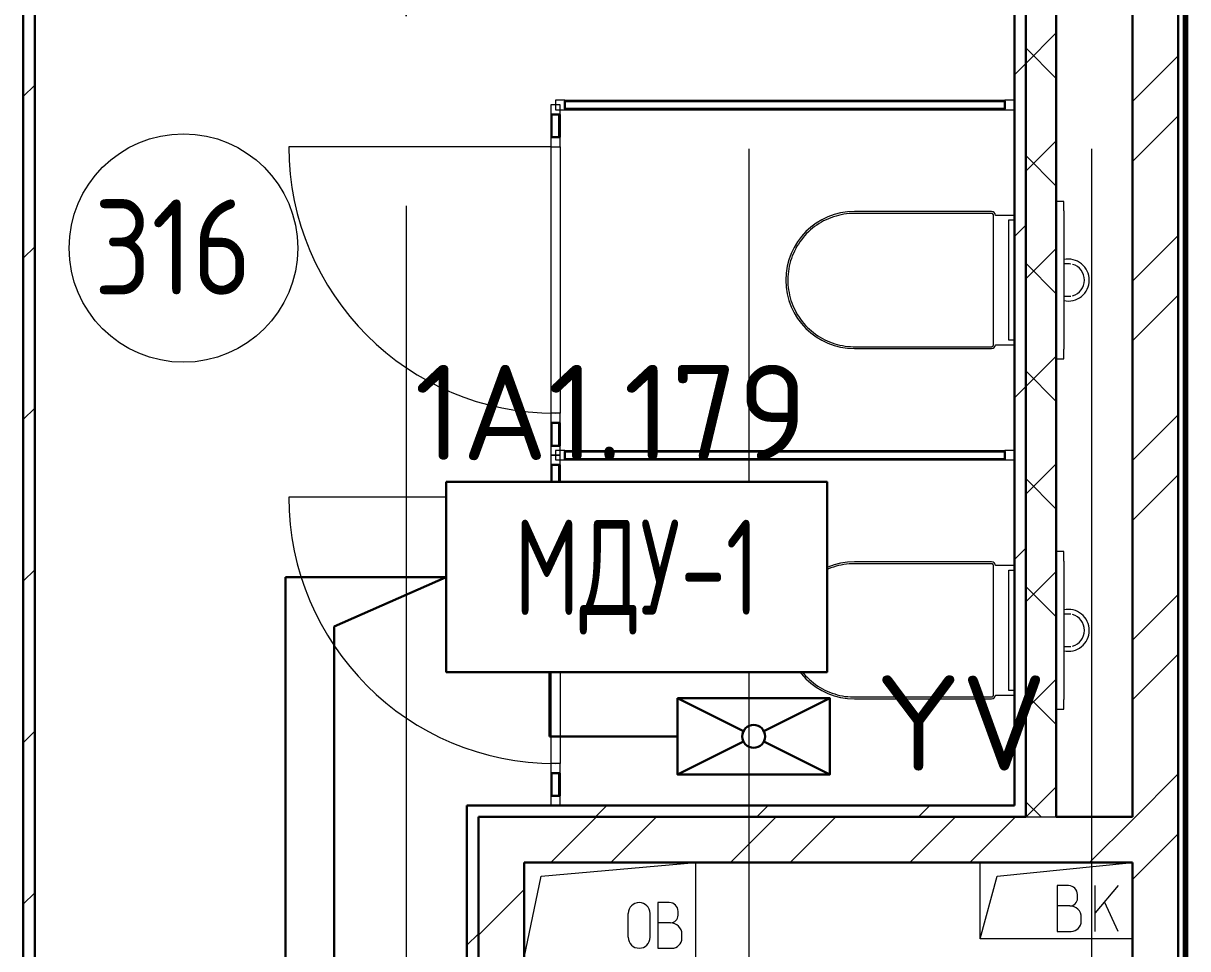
# Model space of a CAD drawing. Header units: millimetres. Extents: x -1073752 to 1436911, y -1379358 to 94781.
# Drawn here: x -1009709 to -1006651, y -1120589 to -1118158 of the extents above; entities that cross this region are included whole.
import ezdxf
from ezdxf.enums import TextEntityAlignment as Align

# ---------------------------------------------------------------- set-up
doc = ezdxf.new("R2010")
doc.units = ezdxf.units.MM
doc.set_wipeout_variables(frame=1)
doc.linetypes.add('ADSK_Линия сетки', pattern=[25, 20, -2.5, 0, -2.5])
for name, color, linetype, lineweight in [('RC-Дымоудаление', 1, 'Continuous', 30), ('Витраж', 7, 'Continuous', 9), ('Двери', 252, 'Continuous', 9), ('лс', 5, 'Continuous', 30), ('Марки помещений', 7, 'Continuous', 20), ('Ограждение', 252, 'Continuous', 9), ('Оси', 252, 'Continuous', 9), ('Перекрытие', 252, 'Continuous', 18), ('Сантехника', 252, 'Continuous', 9), ('Стены внутренние', 7, 'Continuous', 18), ('Стены наружные', 7, 'Continuous', 18), ('Стены разрез', 7, 'Continuous', 30), ('Стены штриховка', 7, 'Continuous', 9)]:
    doc.layers.add(name, color=color, linetype=linetype, lineweight=lineweight)
doc.layers.add('RC-Позиционные_обозначения', color=7, linetype='Continuous')
doc.layers.add('RC-Таблицы', color=7, linetype='Continuous')
doc.styles.add('GOST Common_2', font='', dxfattribs={"width": 0.9, "height": 250})
doc.styles.add('ISOCPEUR', font='isocpeur.ttf', dxfattribs={"height": 250})
doc.styles.add('RubezhCAD', font='isocpeur.ttf')
doc.styles.get("Standard").update_dxf_attribs({"font": 'arial.ttf'})
doc.styles.get('GOST Common_2').set_extended_font_data('GOST type B')

# ---------------------------------------------------------------- blocks, each defined once
blk = doc.blocks.new('3 этаж')
at = {"color": 251, "lineweight": 18, "true_color": 0x636466}
for p, q in [((293300.4, -7174.3), (293705.8, -7138.4)), ((293705.8, -7138.4), (293705.8, -7388.4)), ((294453.2, -7338.4), (294453.2, -7138.4)), ((294497.8, -7174.3), (294853.2, -7138.4)), ((293255.8, -7388.4), (293300.4, -7174.3)), ((294453.2, -7338.4), (294497.8, -7174.3)), ((294685.6, -7198.9), (294655.6, -7198.9)), ((294655.6, -7198.9), (294655.6, -7318.9)), ((294815.6, -7198.9), (294755.6, -7270.4)), ((294755.6, -7318.9), (294755.6, -7198.9)), ((293636.9, -7243.1), (293606.9, -7243.1)), ((293606.9, -7243.1), (293606.9, -7363.1)), ((294708.9, -7232.2), (294708.9, -7222.2)), ((294815.6, -7318.9), (294779.6, -7241.8)), ((293529.4, -7334.5), (293529.4, -7271.8)), ((293586.8, -7334.5), (293586.8, -7271.8)), ((293660.3, -7276.5), (293660.3, -7266.5)), ((294688.9, -7252.2), (294655.6, -7252.2)), ((293640.3, -7296.5), (293606.9, -7296.5)), ((294718.9, -7292.2), (294718.9, -7282.2)), ((293670.3, -7336.5), (293670.3, -7326.5)), ((294655.6, -7318.9), (294692.2, -7318.9)), ((293606.9, -7363.1), (293643.6, -7363.1)), ((294853.2, -7338.4), (294453.2, -7338.4))]:
    blk.add_line(p, q, dxfattribs=at)
for centre, radius, start, end in [((294685.6, -7222.2), 23.3, 0, 90), ((293558.1, -7271.8), 28.7, 0, 180), ((293636.9, -7266.5), 23.3, 0, 90), ((294688.9, -7232.2), 20, 270, 0), ((293640.3, -7276.5), 20, 270, 0), ((294688.9, -7282.2), 30, 0, 90), ((293640.3, -7326.5), 30, 0, 90), ((294692.2, -7292.2), 26.7, 270, 0), ((293558.1, -7334.5), 28.7, 180, 0), ((293643.6, -7336.5), 26.7, 270, 0)]:
    blk.add_arc(centre, radius, start, end, dxfattribs=at)
at = {"layer": 'Витраж', "color": 251, "lineweight": 18, "true_color": 0x636466, "extrusion": (0, 0, -1)}
for p, q in [((293363.2, -5135.9), (293338.2, -5135.9)), ((293338.2, -5135.9), (293338.2, -5160.9)), ((293363.2, -5160.9), (293363.2, -5135.9)), ((293350.7, -5148.4), (293325.7, -5148.4)), ((293325.7, -5148.4), (293325.7, -5173.4)), ((293338.2, -5160.9), (293363.2, -5160.9)), ((293350.7, -5173.4), (293350.7, -5148.4)), ((293325.7, -5173.4), (293350.7, -5173.4)), ((293350.7, -5233.4), (293325.7, -5233.4)), ((293325.7, -5233.4), (293325.7, -5258.4)), ((293325.7, -5258.4), (293350.7, -5258.4)), ((293350.7, -5258.4), (293350.7, -5233.4)), ((293350.7, -5958.4), (293325.7, -5958.4)), ((293325.7, -5958.4), (293325.7, -5983.4)), ((293350.7, -5983.4), (293350.7, -5958.4)), ((293325.7, -5983.4), (293350.7, -5983.4)), ((293350.7, -6068.4), (293325.7, -6068.4)), ((293325.7, -6068.4), (293325.7, -6093.4)), ((293363.2, -6055.9), (293338.2, -6055.9)), ((293338.2, -6055.9), (293338.2, -6080.9)), ((293338.2, -6080.9), (293363.2, -6080.9)), ((293350.7, -6093.4), (293350.7, -6068.4)), ((293363.2, -6080.9), (293363.2, -6055.9)), ((293325.7, -6093.4), (293350.7, -6093.4)), ((293350.7, -6153.4), (293325.7, -6153.4)), ((293325.7, -6153.4), (293325.7, -6178.4)), ((293350.7, -6178.4), (293350.7, -6153.4)), ((293325.7, -6178.4), (293350.7, -6178.4)), ((293350.7, -6878.4), (293325.7, -6878.4)), ((293325.7, -6878.4), (293325.7, -6903.4)), ((293350.7, -6903.4), (293350.7, -6878.4)), ((293325.7, -6903.4), (293350.7, -6903.4))]:
    blk.add_line(p, q, dxfattribs=at)
at = {"layer": 'Витраж', "color": 251, "true_color": 0x636466}
for p, q in [((293363.2, -5135.9), (294518.2, -5135.9)), ((293363.2, -5160.9), (294518.2, -5160.9)), ((293325.7, -5173.4), (293325.7, -5233.4)), ((293350.7, -5173.4), (293350.7, -5233.4)), ((293325.7, -5258.4), (293325.7, -5958.4)), ((293350.7, -5258.4), (293350.7, -5958.4)), ((293325.7, -5983.4), (293325.7, -6043.4)), ((293350.7, -5983.4), (293350.7, -6043.4)), ((293363.2, -6055.9), (294518.2, -6055.9)), ((293363.2, -6080.9), (294518.2, -6080.9)), ((293325.7, -6093.4), (293325.7, -6153.4)), ((293350.7, -6093.4), (293350.7, -6153.4)), ((293325.7, -6178.4), (293325.7, -6878.4)), ((293350.7, -6178.4), (293350.7, -6878.4)), ((293325.7, -6903.4), (293325.7, -6963.4)), ((293350.7, -6903.4), (293350.7, -6963.4))]:
    blk.add_line(p, q, dxfattribs=at)
at = {"layer": 'Витраж', "color": 251, "lineweight": 18, "true_color": 0x636466}
for p, q in [((294543.2, -5135.9), (294518.2, -5135.9)), ((294518.2, -5135.9), (294518.2, -5160.9)), ((294543.2, -5160.9), (294543.2, -5135.9)), ((294518.2, -5160.9), (294543.2, -5160.9)), ((293350.7, -6043.4), (293325.7, -6043.4)), ((293325.7, -6043.4), (293325.7, -6068.4)), ((293350.7, -6068.4), (293350.7, -6043.4)), ((293325.7, -6068.4), (293350.7, -6068.4)), ((294543.2, -6055.9), (294518.2, -6055.9)), ((294518.2, -6055.9), (294518.2, -6080.9)), ((294518.2, -6080.9), (294543.2, -6080.9)), ((294543.2, -6080.9), (294543.2, -6055.9)), ((293350.7, -6963.4), (293325.7, -6963.4)), ((293325.7, -6963.4), (293325.7, -6988.4)), ((293350.7, -6988.4), (293350.7, -6963.4)), ((293325.7, -6988.4), (293350.7, -6988.4))]:
    blk.add_line(p, q, dxfattribs=at)
at = {"layer": 'Двери', "color": 251, "true_color": 0x636466}
for p, q in [((293325.7, -5258.4), (292638.2, -5258.4)), ((293325.7, -6178.4), (292638.2, -6178.4))]:
    blk.add_line(p, q, dxfattribs=at)
for centre in [(293338.2, -5258.4), (293338.2, -6178.4)]:
    blk.add_arc(centre, 700, 180, 270, dxfattribs=at)
at = {"layer": 'Марки помещений', "color": 251, "true_color": 0x636466}
blk.add_circle((292361.3, -5524.4), 300, dxfattribs=at)
at = {"layer": 'Ограждение', "color": 251, "true_color": 0x636466}
blk.add_line((294998.2, -9123.6), (294998.2, -3163.4), dxfattribs=at)
at = {"layer": 'Оси', "color": 251, "linetype": 'ADSK_Линия сетки', "ltscale": 200, "true_color": 0x636466}
for p, q in [((292945.8, 34587.2), (292945.8, -31389.6)), ((293845.8, -263.4), (293845.8, -30119.6)), ((294745.8, -263.4), (294745.8, -30119.6))]:
    blk.add_line(p, q, dxfattribs=at)
at = {"layer": 'Перекрытие', "color": 251, "true_color": 0x636466}
for p, q in [((293705.8, -7138.4), (293705.8, -7388.4)), ((294453.2, -7338.4), (294453.2, -7138.4)), ((294853.2, -7338.4), (294453.2, -7338.4))]:
    blk.add_line(p, q, dxfattribs=at)
at = {"layer": 'Сантехника', "color": 251, "lineweight": 9, "true_color": 0x636466}
for p, q in [((294673.2, -5401.7), (294653.2, -5401.7)), ((294673.2, -5426.7), (294673.2, -5401.7)), ((294673.2, -5426.7), (294673.2, -5790.2)), ((294674.7, -5565.7), (294673.5, -5565.7)), ((294675.8, -5565.7), (294674.7, -5565.7)), ((294676.8, -5565.7), (294675.8, -5565.7)), ((294677.8, -5565.7), (294676.8, -5565.7)), ((294678.7, -5565.7), (294677.8, -5565.7)), ((294679.6, -5565.7), (294678.7, -5565.7)), ((294680.4, -5565.7), (294679.6, -5565.7)), ((294681.1, -5565.7), (294680.4, -5565.7)), ((294681.8, -5565.7), (294681.1, -5565.7)), ((294682.4, -5565.7), (294681.8, -5565.7)), ((294682.9, -5565.7), (294682.4, -5565.7)), ((294683.4, -5565.7), (294682.9, -5565.7)), ((294683.8, -5565.7), (294683.4, -5565.7)), ((294684.1, -5565.7), (294683.8, -5565.7)), ((294684.4, -5565.7), (294684.1, -5565.7)), ((294684.5, -5565.7), (294684.4, -5565.7)), ((294684.7, -5565.7), (294684.5, -5565.7)), ((294684.7, -5565.7), (294684.7, -5565.7)), ((294674.4, -5651.1), (294675.5, -5651.1)), ((294675.5, -5651.1), (294676.6, -5651.1)), ((294676.6, -5651.1), (294677.6, -5651.1)), ((294677.6, -5651.1), (294678.5, -5651.1)), ((294678.5, -5651.1), (294679.4, -5651.1)), ((294679.4, -5651.1), (294680.2, -5651.1)), ((294680.2, -5651.1), (294680.9, -5651.1)), ((294680.9, -5651.1), (294681.6, -5651.1)), ((294681.6, -5651.1), (294682.3, -5651.1)), ((294682.3, -5651.1), (294682.8, -5651.1)), ((294682.8, -5651.1), (294683.3, -5651.1)), ((294683.3, -5651.1), (294683.7, -5651.1)), ((294683.7, -5651.1), (294684, -5651.1)), ((294684, -5651.1), (294684.3, -5651.1)), ((294684.3, -5651.1), (294684.5, -5651.1)), ((294684.5, -5651.1), (294684.6, -5651.1)), ((294684.6, -5651.1), (294684.7, -5651.1)), ((294684.7, -5651.1), (294684.7, -5651.1)), ((294673.2, -5815.2), (294673.2, -5790.2)), ((294653.2, -5815.2), (294673.2, -5815.2)), ((294673.2, -6321.7), (294653.2, -6321.7)), ((294673.2, -6346.7), (294673.2, -6321.7)), ((294673.2, -6346.7), (294673.2, -6710.2)), ((294674.7, -6485.7), (294673.5, -6485.7)), ((294675.8, -6485.7), (294674.7, -6485.7)), ((294676.8, -6485.7), (294675.8, -6485.7)), ((294677.8, -6485.7), (294676.8, -6485.7)), ((294678.7, -6485.7), (294677.8, -6485.7)), ((294679.6, -6485.7), (294678.7, -6485.7)), ((294680.4, -6485.7), (294679.6, -6485.7)), ((294681.1, -6485.7), (294680.4, -6485.7)), ((294681.8, -6485.7), (294681.1, -6485.7)), ((294682.4, -6485.7), (294681.8, -6485.7)), ((294682.9, -6485.7), (294682.4, -6485.7)), ((294683.4, -6485.7), (294682.9, -6485.7)), ((294683.8, -6485.7), (294683.4, -6485.7)), ((294684.1, -6485.7), (294683.8, -6485.7)), ((294684.4, -6485.7), (294684.1, -6485.7)), ((294684.5, -6485.7), (294684.4, -6485.7)), ((294684.7, -6485.7), (294684.5, -6485.7)), ((294684.7, -6485.7), (294684.7, -6485.7)), ((294674.4, -6571.1), (294675.5, -6571.1)), ((294675.5, -6571.1), (294676.6, -6571.1)), ((294676.6, -6571.1), (294677.6, -6571.1)), ((294677.6, -6571.1), (294678.5, -6571.1)), ((294678.5, -6571.1), (294679.4, -6571.1)), ((294679.4, -6571.1), (294680.2, -6571.1)), ((294680.2, -6571.1), (294680.9, -6571.1)), ((294680.9, -6571.1), (294681.6, -6571.1)), ((294681.6, -6571.1), (294682.3, -6571.1)), ((294682.3, -6571.1), (294682.8, -6571.1)), ((294682.8, -6571.1), (294683.3, -6571.1)), ((294683.3, -6571.1), (294683.7, -6571.1)), ((294683.7, -6571.1), (294684, -6571.1)), ((294684, -6571.1), (294684.3, -6571.1)), ((294684.3, -6571.1), (294684.5, -6571.1)), ((294684.5, -6571.1), (294684.6, -6571.1)), ((294684.6, -6571.1), (294684.7, -6571.1)), ((294684.7, -6571.1), (294684.7, -6571.1)), ((294673.2, -6735.2), (294673.2, -6710.2)), ((294653.2, -6735.2), (294673.2, -6735.2))]:
    blk.add_line(p, q, dxfattribs=at)
at = {"layer": 'Сантехника', "color": 251, "true_color": 0x636466}
for p, q in [((294074.9, -5440.2), (294068.2, -5442.3)), ((294081.6, -5438.4), (294074.9, -5440.2)), ((294088.5, -5436.9), (294081.6, -5438.4)), ((294095.4, -5435.7), (294088.5, -5436.9)), ((294102.3, -5434.7), (294095.4, -5435.7)), ((294109.3, -5434), (294102.3, -5434.7)), ((294116.2, -5433.6), (294109.3, -5434)), ((294123.2, -5433.4), (294116.2, -5433.6)), ((294483.2, -5428.4), (294123.2, -5428.4)), ((294483.2, -5433.4), (294123.2, -5433.4)), ((294483.3, -5433.4), (294483.2, -5433.4)), ((294483.5, -5433.4), (294483.3, -5433.4)), ((294483.7, -5433.4), (294483.5, -5433.4)), ((294483.9, -5433.5), (294483.7, -5433.4)), ((294484.1, -5433.5), (294483.9, -5433.5)), ((294484.3, -5433.5), (294484.1, -5433.5)), ((294484.5, -5433.6), (294484.3, -5433.5)), ((294484.7, -5433.6), (294484.5, -5433.6)), ((294484.9, -5433.7), (294484.7, -5433.6)), ((294485.1, -5433.8), (294484.9, -5433.7)), ((294485.2, -5433.8), (294485.1, -5433.8)), ((294485.4, -5433.9), (294485.2, -5433.8)), ((294485.6, -5434), (294485.4, -5433.9)), ((294485.8, -5434.1), (294485.6, -5434)), ((294485.9, -5434.2), (294485.8, -5434.1)), ((294486.1, -5434.3), (294485.9, -5434.2)), ((294486.3, -5434.4), (294486.1, -5434.3)), ((294486.4, -5434.6), (294486.3, -5434.4)), ((294486.6, -5434.7), (294486.4, -5434.6)), ((294486.7, -5434.8), (294486.6, -5434.7)), ((294486.9, -5435), (294486.7, -5434.8)), ((294487, -5435.1), (294486.9, -5435)), ((294487.1, -5435.3), (294487, -5435.1)), ((294487.3, -5435.4), (294487.1, -5435.3)), ((294487.4, -5435.6), (294487.3, -5435.4)), ((294487.5, -5435.8), (294487.4, -5435.6)), ((294487.6, -5435.9), (294487.5, -5435.8)), ((294487.7, -5436.1), (294487.6, -5435.9)), ((294487.8, -5436.3), (294487.7, -5436.1)), ((294487.9, -5436.5), (294487.8, -5436.3)), ((294487.9, -5436.7), (294487.9, -5436.5)), ((294488, -5436.8), (294487.9, -5436.7)), ((294488.1, -5437), (294488, -5436.8)), ((294488.1, -5437.2), (294488.1, -5437)), ((294488.1, -5437.4), (294488.1, -5437.2)), ((294488.2, -5437.6), (294488.1, -5437.4)), ((294488.2, -5437.8), (294488.2, -5437.6)), ((294488.2, -5438), (294488.2, -5437.8)), ((294488.2, -5438.2), (294488.2, -5438)), ((294488.2, -5438.4), (294488.2, -5438.2)), ((294488.2, -5778.4), (294488.2, -5438.4)), ((294543.2, -5438.4), (294493.2, -5438.4)), ((294013.2, -5472.3), (294007.9, -5476.9)), ((294018.7, -5468.1), (294013.2, -5472.3)), ((294024.4, -5464), (294018.7, -5468.1)), ((294030.3, -5460.2), (294024.4, -5464)), ((294036.3, -5456.6), (294030.3, -5460.2)), ((294042.4, -5453.2), (294036.3, -5456.6)), ((294048.7, -5450.1), (294042.4, -5453.2)), ((294055.1, -5447.2), (294048.7, -5450.1)), ((294061.6, -5444.6), (294055.1, -5447.2)), ((294068.2, -5442.3), (294061.6, -5444.6)), ((294528.2, -5766.6), (294528.2, -5450.2)), ((294528.2, -5450.2), (294543.2, -5450.2)), ((293984, -5502.4), (293979.9, -5508.1)), ((293988.4, -5496.9), (293984, -5502.4)), ((293992.9, -5491.6), (293988.4, -5496.9)), ((293997.7, -5486.5), (293992.9, -5491.6)), ((294002.7, -5481.6), (293997.7, -5486.5)), ((294007.9, -5476.9), (294002.7, -5481.6)), ((293965.7, -5532.2), (293962.8, -5538.5)), ((293968.9, -5525.9), (293965.7, -5532.2)), ((293972.3, -5519.8), (293968.9, -5525.9)), ((293976, -5513.9), (293972.3, -5519.8)), ((293979.9, -5508.1), (293976, -5513.9)), ((293955.6, -5558.2), (293953.7, -5565)), ((293957.7, -5551.6), (293955.6, -5558.2)), ((293960.1, -5545), (293957.7, -5551.6)), ((293962.8, -5538.5), (293960.1, -5545)), ((293949, -5592.6), (293948.5, -5599.5)), ((293949.7, -5585.6), (293949, -5592.6)), ((293950.8, -5578.7), (293949.7, -5585.6)), ((293952.1, -5571.8), (293950.8, -5578.7)), ((293953.7, -5565), (293952.1, -5571.8)), ((293948.5, -5599.5), (293948.3, -5606.5)), ((293948.3, -5606.5), (293948.3, -5613.5)), ((293948.3, -5613.5), (293948.7, -5620.5)), ((293948.7, -5620.5), (293949.3, -5627.5)), ((293949.3, -5627.5), (293950.2, -5634.4)), ((293950.2, -5634.4), (293951.4, -5641.3)), ((293951.4, -5641.3), (293952.8, -5648.2)), ((293952.8, -5648.2), (293954.5, -5655)), ((293954.5, -5655), (293956.5, -5661.7)), ((293956.5, -5661.7), (293958.8, -5668.3)), ((293958.8, -5668.3), (293961.3, -5674.8)), ((293961.3, -5674.8), (293964.1, -5681.2)), ((293964.1, -5681.2), (293967.2, -5687.6)), ((293967.2, -5687.6), (293970.4, -5693.7)), ((293970.4, -5693.7), (293974, -5699.8)), ((293974, -5699.8), (293977.8, -5705.7)), ((293977.8, -5705.7), (293981.8, -5711.4)), ((293981.8, -5711.4), (293986, -5717)), ((293986, -5717), (293990.4, -5722.4)), ((293990.4, -5722.4), (293995.1, -5727.6)), ((293995.1, -5727.6), (294000, -5732.6)), ((294000, -5732.6), (294005, -5737.5)), ((294005, -5737.5), (294010.3, -5742.1)), ((294010.3, -5742.1), (294015.7, -5746.5)), ((294015.7, -5746.5), (294021.3, -5750.7)), ((294021.3, -5750.7), (294027.1, -5754.6)), ((294027.1, -5754.6), (294033, -5758.4)), ((294033, -5758.4), (294039.1, -5761.9)), ((294039.1, -5761.9), (294045.3, -5765.1)), ((294045.3, -5765.1), (294051.6, -5768.1)), ((294051.6, -5768.1), (294058.1, -5770.8)), ((294058.1, -5770.8), (294064.6, -5773.3)), ((294064.6, -5773.3), (294071.3, -5775.5)), ((294071.3, -5775.5), (294078, -5777.5)), ((294078, -5777.5), (294084.8, -5779.1)), ((294488.2, -5778.5), (294488.2, -5778.4)), ((294488.2, -5778.7), (294488.2, -5778.5)), ((294493.2, -5778.4), (294543.2, -5778.4)), ((294543.2, -5766.6), (294528.2, -5766.6)), ((294084.8, -5779.1), (294091.6, -5780.5)), ((294091.6, -5780.5), (294098.5, -5781.7)), ((294098.5, -5781.7), (294105.5, -5782.5)), ((294105.5, -5782.5), (294112.5, -5783.1)), ((294112.5, -5783.1), (294119.5, -5783.4)), ((294119.5, -5783.4), (294123.2, -5783.4)), ((294123.2, -5783.4), (294483.2, -5783.4)), ((294123.2, -5788.4), (294483.2, -5788.4)), ((294483.2, -5783.4), (294483.4, -5783.4)), ((294483.4, -5783.4), (294483.6, -5783.4)), ((294483.6, -5783.4), (294483.8, -5783.4)), ((294483.8, -5783.4), (294484, -5783.4)), ((294484, -5783.4), (294484.2, -5783.3)), ((294484.2, -5783.3), (294484.4, -5783.3)), ((294484.4, -5783.3), (294484.6, -5783.2)), ((294484.6, -5783.2), (294484.8, -5783.2)), ((294484.8, -5783.2), (294485, -5783.1)), ((294485, -5783.1), (294485.2, -5783)), ((294485.2, -5783), (294485.4, -5782.9)), ((294485.4, -5782.9), (294485.6, -5782.9)), ((294485.6, -5782.9), (294485.7, -5782.8)), ((294485.7, -5782.8), (294485.9, -5782.7)), ((294485.9, -5782.7), (294486.1, -5782.5)), ((294486.1, -5782.5), (294486.2, -5782.4)), ((294486.2, -5782.4), (294486.4, -5782.3)), ((294486.4, -5782.3), (294486.5, -5782.2)), ((294486.5, -5782.2), (294486.7, -5782)), ((294486.7, -5782), (294486.8, -5781.9)), ((294486.8, -5781.9), (294487, -5781.8)), ((294487, -5781.8), (294487.1, -5781.6)), ((294487.1, -5781.6), (294487.2, -5781.5)), ((294487.2, -5781.5), (294487.3, -5781.3)), ((294487.3, -5781.3), (294487.5, -5781.1)), ((294487.5, -5781.1), (294487.6, -5781)), ((294487.6, -5781), (294487.7, -5780.8)), ((294487.7, -5780.6), (294487.8, -5780.4)), ((294487.7, -5780.8), (294487.7, -5780.6)), ((294487.8, -5780.4), (294487.9, -5780.2)), ((294487.9, -5780.2), (294488, -5780)), ((294488, -5779.9), (294488.1, -5779.7)), ((294488, -5780), (294488, -5779.9)), ((294488.1, -5779.5), (294488.2, -5779.3)), ((294488.1, -5779.7), (294488.1, -5779.5)), ((294488.2, -5778.9), (294488.2, -5778.7)), ((294488.2, -5779.1), (294488.2, -5778.9)), ((294488.2, -5779.3), (294488.2, -5779.1)), ((294081.6, -6358.4), (294074.9, -6360.2)), ((294088.5, -6356.9), (294081.6, -6358.4)), ((294095.4, -6355.7), (294088.5, -6356.9)), ((294102.3, -6354.7), (294095.4, -6355.7)), ((294109.3, -6354), (294102.3, -6354.7)), ((294116.2, -6353.6), (294109.3, -6354)), ((294123.2, -6353.4), (294116.2, -6353.6)), ((294483.2, -6348.4), (294123.2, -6348.4)), ((294483.2, -6353.4), (294123.2, -6353.4)), ((294483.3, -6353.4), (294483.2, -6353.4)), ((294483.5, -6353.4), (294483.3, -6353.4)), ((294483.7, -6353.4), (294483.5, -6353.4)), ((294483.9, -6353.5), (294483.7, -6353.4)), ((294484.1, -6353.5), (294483.9, -6353.5)), ((294484.3, -6353.5), (294484.1, -6353.5)), ((294484.5, -6353.6), (294484.3, -6353.5)), ((294484.7, -6353.6), (294484.5, -6353.6)), ((294484.9, -6353.7), (294484.7, -6353.6)), ((294485.1, -6353.8), (294484.9, -6353.7)), ((294485.2, -6353.8), (294485.1, -6353.8)), ((294485.4, -6353.9), (294485.2, -6353.8)), ((294485.6, -6354), (294485.4, -6353.9)), ((294485.8, -6354.1), (294485.6, -6354)), ((294485.9, -6354.2), (294485.8, -6354.1)), ((294486.1, -6354.3), (294485.9, -6354.2)), ((294486.3, -6354.4), (294486.1, -6354.3)), ((294486.4, -6354.6), (294486.3, -6354.4)), ((294486.6, -6354.7), (294486.4, -6354.6)), ((294486.7, -6354.8), (294486.6, -6354.7)), ((294486.9, -6355), (294486.7, -6354.8)), ((294487, -6355.1), (294486.9, -6355)), ((294487.1, -6355.3), (294487, -6355.1)), ((294487.3, -6355.4), (294487.1, -6355.3)), ((294487.4, -6355.6), (294487.3, -6355.4)), ((294487.5, -6355.8), (294487.4, -6355.6)), ((294487.6, -6355.9), (294487.5, -6355.8)), ((294487.7, -6356.1), (294487.6, -6355.9)), ((294487.8, -6356.3), (294487.7, -6356.1)), ((294487.9, -6356.5), (294487.8, -6356.3)), ((294487.9, -6356.7), (294487.9, -6356.5)), ((294488, -6356.8), (294487.9, -6356.7)), ((294488.1, -6357), (294488, -6356.8)), ((294488.1, -6357.2), (294488.1, -6357)), ((294488.1, -6357.4), (294488.1, -6357.2)), ((294488.2, -6357.6), (294488.1, -6357.4)), ((294488.2, -6357.8), (294488.2, -6357.6)), ((294488.2, -6358), (294488.2, -6357.8)), ((294488.2, -6358.2), (294488.2, -6358)), ((294488.2, -6358.4), (294488.2, -6358.2)), ((294488.2, -6698.4), (294488.2, -6358.4)), ((294543.2, -6358.4), (294493.2, -6358.4)), ((294018.7, -6388.1), (294013.2, -6392.3)), ((294024.4, -6384), (294018.7, -6388.1)), ((294030.3, -6380.2), (294024.4, -6384)), ((294036.3, -6376.6), (294030.3, -6380.2)), ((294042.4, -6373.2), (294036.3, -6376.6)), ((294048.7, -6370.1), (294042.4, -6373.2)), ((294055.1, -6367.2), (294048.7, -6370.1)), ((294061.6, -6364.6), (294055.1, -6367.2)), ((294068.2, -6362.3), (294061.6, -6364.6)), ((294074.9, -6360.2), (294068.2, -6362.3)), ((294528.2, -6686.6), (294528.2, -6370.2)), ((294528.2, -6370.2), (294543.2, -6370.2)), ((293988.4, -6416.9), (293984, -6422.4)), ((293992.9, -6411.6), (293988.4, -6416.9)), ((293997.7, -6406.5), (293992.9, -6411.6)), ((294002.7, -6401.6), (293997.7, -6406.5)), ((294007.9, -6396.9), (294002.7, -6401.6)), ((294013.2, -6392.3), (294007.9, -6396.9)), ((293968.9, -6445.9), (293965.7, -6452.2)), ((293972.3, -6439.8), (293968.9, -6445.9)), ((293976, -6433.9), (293972.3, -6439.8)), ((293979.9, -6428.1), (293976, -6433.9)), ((293984, -6422.4), (293979.9, -6428.1)), ((293955.6, -6478.2), (293953.7, -6485)), ((293957.7, -6471.6), (293955.6, -6478.2)), ((293960.1, -6465), (293957.7, -6471.6)), ((293962.8, -6458.5), (293960.1, -6465)), ((293965.7, -6452.2), (293962.8, -6458.5)), ((293949.7, -6505.6), (293949, -6512.6)), ((293950.8, -6498.7), (293949.7, -6505.6)), ((293952.1, -6491.8), (293950.8, -6498.7)), ((293953.7, -6485), (293952.1, -6491.8)), ((293948.5, -6519.5), (293948.3, -6526.5)), ((293948.3, -6526.5), (293948.3, -6533.5)), ((293948.3, -6533.5), (293948.7, -6540.5)), ((293949, -6512.6), (293948.5, -6519.5)), ((293948.7, -6540.5), (293949.3, -6547.5)), ((293949.3, -6547.5), (293950.2, -6554.4)), ((293950.2, -6554.4), (293951.4, -6561.3)), ((293951.4, -6561.3), (293952.8, -6568.2)), ((293952.8, -6568.2), (293954.5, -6575)), ((293954.5, -6575), (293956.5, -6581.7)), ((293956.5, -6581.7), (293958.8, -6588.3)), ((293958.8, -6588.3), (293961.3, -6594.8)), ((293961.3, -6594.8), (293964.1, -6601.2)), ((293964.1, -6601.2), (293967.2, -6607.6)), ((293967.2, -6607.6), (293970.4, -6613.7)), ((293970.4, -6613.7), (293974, -6619.8)), ((293974, -6619.8), (293977.8, -6625.7)), ((293977.8, -6625.7), (293981.8, -6631.4)), ((293981.8, -6631.4), (293986, -6637)), ((293986, -6637), (293990.4, -6642.4)), ((293990.4, -6642.4), (293995.1, -6647.6)), ((293995.1, -6647.6), (294000, -6652.6)), ((294000, -6652.6), (294005, -6657.5)), ((294005, -6657.5), (294010.3, -6662.1)), ((294010.3, -6662.1), (294015.7, -6666.5)), ((294015.7, -6666.5), (294021.3, -6670.7)), ((294021.3, -6670.7), (294027.1, -6674.6)), ((294027.1, -6674.6), (294033, -6678.4)), ((294033, -6678.4), (294039.1, -6681.9)), ((294039.1, -6681.9), (294045.3, -6685.1)), ((294045.3, -6685.1), (294051.6, -6688.1)), ((294051.6, -6688.1), (294058.1, -6690.8)), ((294058.1, -6690.8), (294064.6, -6693.3)), ((294064.6, -6693.3), (294071.3, -6695.5)), ((294071.3, -6695.5), (294078, -6697.5)), ((294543.2, -6686.6), (294528.2, -6686.6)), ((294078, -6697.5), (294084.8, -6699.1)), ((294084.8, -6699.1), (294091.6, -6700.5)), ((294091.6, -6700.5), (294098.5, -6701.7)), ((294098.5, -6701.7), (294105.5, -6702.5)), ((294105.5, -6702.5), (294112.5, -6703.1)), ((294112.5, -6703.1), (294119.5, -6703.4)), ((294119.5, -6703.4), (294123.2, -6703.4)), ((294123.2, -6703.4), (294483.2, -6703.4)), ((294123.2, -6708.4), (294483.2, -6708.4)), ((294483.2, -6703.4), (294483.4, -6703.4)), ((294483.4, -6703.4), (294483.6, -6703.4)), ((294483.6, -6703.4), (294483.8, -6703.4)), ((294483.8, -6703.4), (294484, -6703.4)), ((294484, -6703.4), (294484.2, -6703.3)), ((294484.2, -6703.3), (294484.4, -6703.3)), ((294484.4, -6703.3), (294484.6, -6703.2)), ((294484.6, -6703.2), (294484.8, -6703.2)), ((294484.8, -6703.2), (294485, -6703.1)), ((294485, -6703.1), (294485.2, -6703)), ((294485.2, -6703), (294485.4, -6702.9)), ((294485.4, -6702.9), (294485.6, -6702.9)), ((294485.6, -6702.9), (294485.7, -6702.8)), ((294485.7, -6702.8), (294485.9, -6702.7)), ((294485.9, -6702.7), (294486.1, -6702.5)), ((294486.1, -6702.5), (294486.2, -6702.4)), ((294486.2, -6702.4), (294486.4, -6702.3)), ((294486.4, -6702.3), (294486.5, -6702.2)), ((294486.5, -6702.2), (294486.7, -6702)), ((294486.7, -6702), (294486.8, -6701.9)), ((294486.8, -6701.9), (294487, -6701.8)), ((294487, -6701.8), (294487.1, -6701.6)), ((294487.1, -6701.6), (294487.2, -6701.5)), ((294487.2, -6701.5), (294487.3, -6701.3)), ((294487.3, -6701.3), (294487.5, -6701.1)), ((294487.5, -6701.1), (294487.6, -6701)), ((294487.6, -6701), (294487.7, -6700.8)), ((294487.7, -6700.6), (294487.8, -6700.4)), ((294487.7, -6700.8), (294487.7, -6700.6)), ((294487.8, -6700.4), (294487.9, -6700.2)), ((294487.9, -6700.2), (294488, -6700)), ((294488, -6699.9), (294488.1, -6699.7)), ((294488, -6700), (294488, -6699.9)), ((294488.1, -6699.5), (294488.2, -6699.3)), ((294488.1, -6699.7), (294488.1, -6699.5)), ((294488.2, -6698.5), (294488.2, -6698.4)), ((294488.2, -6698.7), (294488.2, -6698.5)), ((294488.2, -6698.9), (294488.2, -6698.7)), ((294488.2, -6699.1), (294488.2, -6698.9)), ((294488.2, -6699.3), (294488.2, -6699.1)), ((294493.2, -6698.4), (294543.2, -6698.4))]:
    blk.add_line(p, q, dxfattribs=at)
for centre, radius, start, end in [((294123.2, -5608.4), 180, 90, 270), ((294123.2, -5608.4), 175, 90, 90.9078), ((294123.2, -5608.4), 175, 90, 90.9078), ((294483.2, -5438.4), 10, 0, 90), ((294483.2, -5438.4), 5, 60, 90), ((294483.2, -5438.4), 5, 60, 90), ((294483.2, -5438.4), 5, 60, 75), ((294483.2, -5438.4), 5, 0, 30), ((294483.2, -5438.4), 5, 0, 30), ((294483.2, -5438.4), 5, 0, 30), ((294483.2, -5778.4), 10, 270, 0), ((294483.2, -5778.4), 5, 330, 0), ((294483.2, -5778.4), 5, 330, 0), ((294483.2, -5778.4), 5, 330, 0), ((294123.2, -5608.4), 175, 269.0922, 270), ((294123.2, -5608.4), 175, 269.0922, 270), ((294483.2, -5778.4), 5, 270, 300), ((294483.2, -5778.4), 5, 270, 300), ((294483.2, -5778.4), 5, 285, 300), ((294123.2, -6528.4), 180, 90, 270), ((294123.2, -6528.4), 175, 90, 90.9078), ((294123.2, -6528.4), 175, 90, 90.9078), ((294483.2, -6358.4), 10, 0, 90), ((294483.2, -6358.4), 5, 60, 90), ((294483.2, -6358.4), 5, 60, 90), ((294483.2, -6358.4), 5, 60, 75), ((294483.2, -6358.4), 5, 0, 30), ((294483.2, -6358.4), 5, 0, 30), ((294483.2, -6358.4), 5, 0, 30), ((294123.2, -6528.4), 175, 269.0922, 270), ((294123.2, -6528.4), 175, 269.0922, 270), ((294483.2, -6698.4), 10, 270, 0), ((294483.2, -6698.4), 5, 270, 300), ((294483.2, -6698.4), 5, 270, 300), ((294483.2, -6698.4), 5, 285, 300), ((294483.2, -6698.4), 5, 330, 0), ((294483.2, -6698.4), 5, 330, 0), ((294483.2, -6698.4), 5, 330, 0)]:
    blk.add_arc(centre, radius, start, end, dxfattribs=at)
at = {"layer": 'Сантехника', "color": 251, "lineweight": 9, "true_color": 0x636466}
for centre, radius, start, end in [((294684.7, -5608.4), 55, 0, 102.0258), ((294684.7, -5608.4), 42.7, 92.2417, 94.1976), ((294684.7, -5608.4), 42.7, 87.9172, 90), ((294684.7, -5608.4), 42.7, 80.8699, 90), ((294684.7, -5608.4), 42.7, 0, 75), ((294684.7, -5608.4), 55, 257.9742, 0), ((294684.7, -5608.4), 42.7, 285, 0), ((294684.7, -5608.4), 42.7, 267.2428, 279.4986), ((294684.7, -5608.4), 42.7, 270, 272.5338), ((294684.7, -6528.4), 55, 0, 102.0258), ((294684.7, -6528.4), 42.7, 92.2417, 94.1976), ((294684.7, -6528.4), 42.7, 87.9172, 90), ((294684.7, -6528.4), 42.7, 80.8699, 90), ((294684.7, -6528.4), 42.7, 0, 75), ((294684.7, -6528.4), 55, 257.9742, 0), ((294684.7, -6528.4), 42.7, 285, 0), ((294684.7, -6528.4), 42.7, 267.2428, 279.4986), ((294684.7, -6528.4), 42.7, 270, 272.5338)]:
    blk.add_arc(centre, radius, start, end, dxfattribs=at)
at = {"layer": 'Стены внутренние', "color": 251, "lineweight": 30, "true_color": 0x636466}
blk.add_line((291940.8, -8968.4), (291940.8, -2963.4), dxfattribs=at)
at = {"layer": 'Стены наружные', "color": 251, "lineweight": 30, "true_color": 0x636466}
for p, q in [((294573.2, -2963.4), (294573.2, -7018.4)), ((294653.2, -7018.4), (294653.2, -2963.4)), ((294853.2, -2963.4), (294853.2, -7018.4)), ((291970.8, -8938.4), (291970.8, -2993.4)), ((294543.2, -2993.4), (294543.2, -6988.4)), ((294973.2, -9143.4), (294973.2, -3138.4)), ((294988.2, -9128.4), (294988.2, -3143.4)), ((294993.2, -9123.4), (294993.2, -3143.4)), ((293105.8, -6988.4), (293105.8, -7538.4)), ((294543.2, -6988.4), (293105.8, -6988.4)), ((293135.8, -7508.4), (293135.8, -7018.4)), ((293135.8, -7018.4), (294573.2, -7018.4)), ((294853.2, -7018.4), (294653.2, -7018.4)), ((293255.8, -7388.4), (293255.8, -7138.4)), ((293255.8, -7138.4), (294853.2, -7138.4)), ((294853.2, -7138.4), (294853.2, -7453.4))]:
    blk.add_line(p, q, dxfattribs=at)
at = {"layer": 'Стены наружные', "color": 251, "linetype": 'Continuous', "lineweight": 9, "true_color": 0x636466}
for p, q in [((294573.2, -5039.5), (294653.2, -4959.5)), ((294988.2, -4978.1), (294993.2, -4973.1)), ((294653.2, -5078.6), (294573.2, -4998.6)), ((294543.2, -5069.5), (294573.2, -5039.5)), ((294853.2, -5139.8), (294973.2, -5019.8)), ((294988.2, -5048.8), (294993.2, -5043.8)), ((291940.8, -5126.4), (291970.8, -5096.4)), ((294988.2, -5119.5), (294993.2, -5114.5)), ((294853.2, -5296.9), (294973.2, -5176.9)), ((294988.2, -5190.2), (294993.2, -5185.2)), ((294573.2, -5322.4), (294653.2, -5242.4)), ((294988.2, -5260.9), (294993.2, -5255.9)), ((294653.2, -5361.4), (294573.2, -5281.4)), ((294988.2, -5331.6), (294993.2, -5326.6)), ((294988.2, -5402.4), (294993.2, -5397.4)), ((294543.2, -5493.8), (294573.2, -5463.8)), ((294988.2, -5473.1), (294993.2, -5468.1)), ((294853.2, -5611.3), (294973.2, -5491.3)), ((291940.8, -5550.7), (291970.8, -5520.7)), ((294573.2, -5605.2), (294653.2, -5525.2)), ((294653.2, -5644.2), (294573.2, -5564.2)), ((294988.2, -5543.8), (294993.2, -5538.8)), ((294988.2, -5614.5), (294993.2, -5609.5)), ((294853.2, -5768.4), (294973.2, -5648.4)), ((294988.2, -5685.2), (294993.2, -5680.2)), ((294988.2, -5755.9), (294993.2, -5750.9)), ((294573.2, -5888.1), (294653.2, -5808.1)), ((294988.2, -5826.6), (294993.2, -5821.6)), ((294653.2, -5927.1), (294573.2, -5847.1)), ((294543.2, -5918.1), (294573.2, -5888.1)), ((294988.2, -5897.3), (294993.2, -5892.3)), ((291940.8, -5975), (291970.8, -5945)), ((294853.2, -6082.7), (294973.2, -5962.7)), ((294988.2, -5968), (294993.2, -5963)), ((294988.2, -6038.8), (294993.2, -6033.8)), ((294573.2, -6170.9), (294653.2, -6090.9)), ((294988.2, -6109.5), (294993.2, -6104.5)), ((294653.2, -6209.9), (294573.2, -6129.9)), ((294853.2, -6239.9), (294973.2, -6119.9)), ((294988.2, -6180.2), (294993.2, -6175.2)), ((294988.2, -6250.9), (294993.2, -6245.9)), ((294543.2, -6342.3), (294573.2, -6312.3)), ((294988.2, -6321.6), (294993.2, -6316.6)), ((291940.8, -6399.2), (291970.8, -6369.2)), ((294573.2, -6453.8), (294653.2, -6373.8)), ((294988.2, -6392.3), (294993.2, -6387.3)), ((294653.2, -6492.8), (294573.2, -6412.8)), ((294853.2, -6554.2), (294973.2, -6434.2)), ((294988.2, -6463), (294993.2, -6458)), ((294988.2, -6533.7), (294993.2, -6528.7)), ((294853.2, -6711.3), (294973.2, -6591.3)), ((294988.2, -6604.4), (294993.2, -6599.4)), ((294573.2, -6736.6), (294653.2, -6656.6)), ((294653.2, -6775.6), (294573.2, -6695.6)), ((294988.2, -6675.2), (294993.2, -6670.2)), ((294543.2, -6766.6), (294573.2, -6736.6)), ((294988.2, -6745.9), (294993.2, -6740.9)), ((291940.8, -6823.5), (291970.8, -6793.5)), ((294988.2, -6816.6), (294993.2, -6811.6)), ((294853.2, -7025.6), (294973.2, -6905.6)), ((294988.2, -6887.3), (294993.2, -6882.3)), ((294574.2, -7018.4), (294653.2, -6939.4)), ((294988.2, -6958), (294993.2, -6953)), ((293442.9, -7018.4), (293472.9, -6988.4)), ((293867.1, -7018.4), (293897.1, -6988.4)), ((294291.4, -7018.4), (294321.4, -6988.4)), ((294613.2, -7018.4), (294573.2, -6978.4)), ((293326.1, -7138.4), (293446.1, -7018.4)), ((293483.2, -7138.4), (293603.2, -7018.4)), ((293797.5, -7138.4), (293917.5, -7018.4)), ((293954.7, -7138.4), (294074.7, -7018.4)), ((294269, -7138.4), (294389, -7018.4)), ((294426.1, -7138.4), (294546.1, -7018.4)), ((294740.4, -7138.4), (294853.2, -7025.6)), ((294988.2, -7028.7), (294993.2, -7023.7)), ((294853.2, -7182.8), (294973.2, -7062.8)), ((294988.2, -7099.4), (294993.2, -7094.4)), ((294988.2, -7170.1), (294993.2, -7165.1)), ((293135.8, -7328.7), (293255.8, -7208.7)), ((291940.8, -7247.7), (291970.8, -7217.7)), ((294988.2, -7240.8), (294993.2, -7235.8)), ((294988.2, -7311.5), (294993.2, -7306.5)), ((293105.8, -7355.5), (293135.8, -7325.5))]:
    blk.add_line(p, q, dxfattribs=at)
at = {"layer": 'Стены разрез', "color": 251, "true_color": 0x636466}
for p, q in [((294518.2, -5138.4), (293363.2, -5138.4)), ((293363.2, -5138.4), (293363.2, -5158.4)), ((293363.2, -5158.4), (294518.2, -5158.4)), ((294518.2, -5158.4), (294518.2, -5138.4)), ((293348.2, -5173.4), (293328.2, -5173.4)), ((293328.2, -5173.4), (293328.2, -5233.4)), ((293348.2, -5233.4), (293348.2, -5173.4)), ((293328.2, -5233.4), (293348.2, -5233.4)), ((293348.2, -5983.4), (293328.2, -5983.4)), ((293328.2, -5983.4), (293328.2, -6043.4)), ((293348.2, -6043.4), (293348.2, -5983.4)), ((293328.2, -6043.4), (293348.2, -6043.4)), ((294518.2, -6058.4), (293363.2, -6058.4)), ((293363.2, -6058.4), (293363.2, -6078.4)), ((293363.2, -6078.4), (294518.2, -6078.4)), ((294518.2, -6078.4), (294518.2, -6058.4)), ((293348.2, -6093.4), (293328.2, -6093.4)), ((293328.2, -6093.4), (293328.2, -6153.4)), ((293348.2, -6153.4), (293348.2, -6093.4)), ((293328.2, -6153.4), (293348.2, -6153.4)), ((293348.2, -6903.4), (293328.2, -6903.4)), ((293328.2, -6903.4), (293328.2, -6963.4)), ((293348.2, -6963.4), (293348.2, -6903.4)), ((293328.2, -6963.4), (293348.2, -6963.4))]:
    blk.add_line(p, q, dxfattribs=at)
at = {"layer": 'Стены штриховка', "color": 251, "true_color": 0x636466}
blk.add_line((294573.2, -7018.4), (294653.2, -7018.4), dxfattribs=at)
at = {"layer": 'Марки помещений', "color": 251, "true_color": 0x636466, "style": 'GOST Common_2', "width": 0.9}
blk.add_text('316', height=250, dxfattribs=at).set_placement((292126.3, -5646.7))
blk = doc.blocks.new('A$C122646C6')
at = {"color": 1, "lineweight": 30}
for points in [[(0, 200), (400, 200), (400, 0), (0, 0), (0, 200)], [(0, 200), (173.2, 113.4)], [(400, 200), (226.8, 113.4)], [(173.2, 86.6), (0, 0)], [(226.8, 86.6), (400, 0)]]:
    blk.add_lwpolyline(points, dxfattribs=at)
blk.add_circle((200, 100), 30, dxfattribs=at)
blk = doc.blocks.new('RC-UGO-MDU-01')
at = {"layer": 'RC-Дымоудаление'}
blk.add_point((0, 0), dxfattribs=at)
blk.add_attdef('PSTN', text='', height=2.5, dxfattribs=at).set_placement((5.821, 2.37), align=Align.BOTTOM_CENTER)
blk.add_wipeout([(4.998, 2.498), (4.998, -2.498), (-4.998, -2.498), (-4.998, 2.498)]).dxf.layer = 'RC-Дымоудаление'
blk.add_wipeout([(-4.998, -2.498), (-4.998, 2.498), (4.998, 2.498), (4.998, -2.498)]).dxf.layer = 'RC-Дымоудаление'
blk.add_lwpolyline([(-4.998, 2.498), (4.998, 2.498), (4.998, -2.498), (-4.998, -2.498), (-4.998, 2.498)], close=True, dxfattribs=at)
at = {"layer": 'RC-Дымоудаление', "ltscale": 100, "style": 'ISOCPEUR', "width": 0.7}
blk.add_text('МДУ-1', height=2.5, dxfattribs=at).set_placement((0, 0), align=Align.MIDDLE)

msp = doc.modelspace()

# ---------------------------------------------------------------- linework, layer by layer
at = {"layer": 'лс'}
for p, q in [((-1008597.9, -1119612.6), (-1009019.9, -1119612.6)), ((-1009019.9, -1119612.6), (-1009019.9, -1122981.6)), ((-1008892.8, -1119742.5), (-1008597.9, -1119612.6)), ((-1008892.8, -1122981.6), (-1008892.8, -1119742.5))]:
    msp.add_line(p, q, dxfattribs=at)
at = {"layer": 'лс', "color": 11}
for p, q in [((-1008327.2, -1120031.2), (-1008327.2, -1119862.4)), ((-1007990.9, -1120031.2), (-1008327.2, -1120031.2))]:
    msp.add_line(p, q, dxfattribs=at)

# ---------------------------------------------------------------- block references
for name, p in [('3 этаж', (-1301649.5, -1113224.3)), ('A$C122646C6', (-1007990.9, -1120131.2))]:
    msp.add_blockref(name, p)

# ---------------------------------------------------------------- texts
at = {"layer": 'RC-Таблицы', "linetype": 'Continuous', "lineweight": 40, "insert": (-1007246, -1119996), "char_height": 250, "width": 2400, "attachment_point": 5, "style": 'RubezhCAD'}
msp.add_mtext('YV', dxfattribs=at)

# ---------------------------------------------------------------- next in the draw order: block references
at = {"layer": 'RC-Дымоудаление', "color": 4, "linetype": 'Continuous', "lineweight": 40, "ltscale": 15}
ref = msp.add_blockref('RC-UGO-MDU-01', (-1008098.1, -1119612.6), dxfattribs=dict(at, xscale=100, yscale=100, zscale=100))
ref.add_attrib('PSTN', '1А1.179', dxfattribs={"layer": 'RC-Позиционные_обозначения', "height": 250, "style": 'RubezhCAD'}).set_placement((-1008165, -1119380.4), align=Align.BOTTOM_CENTER)

doc.saveas('drawing.dxf')
